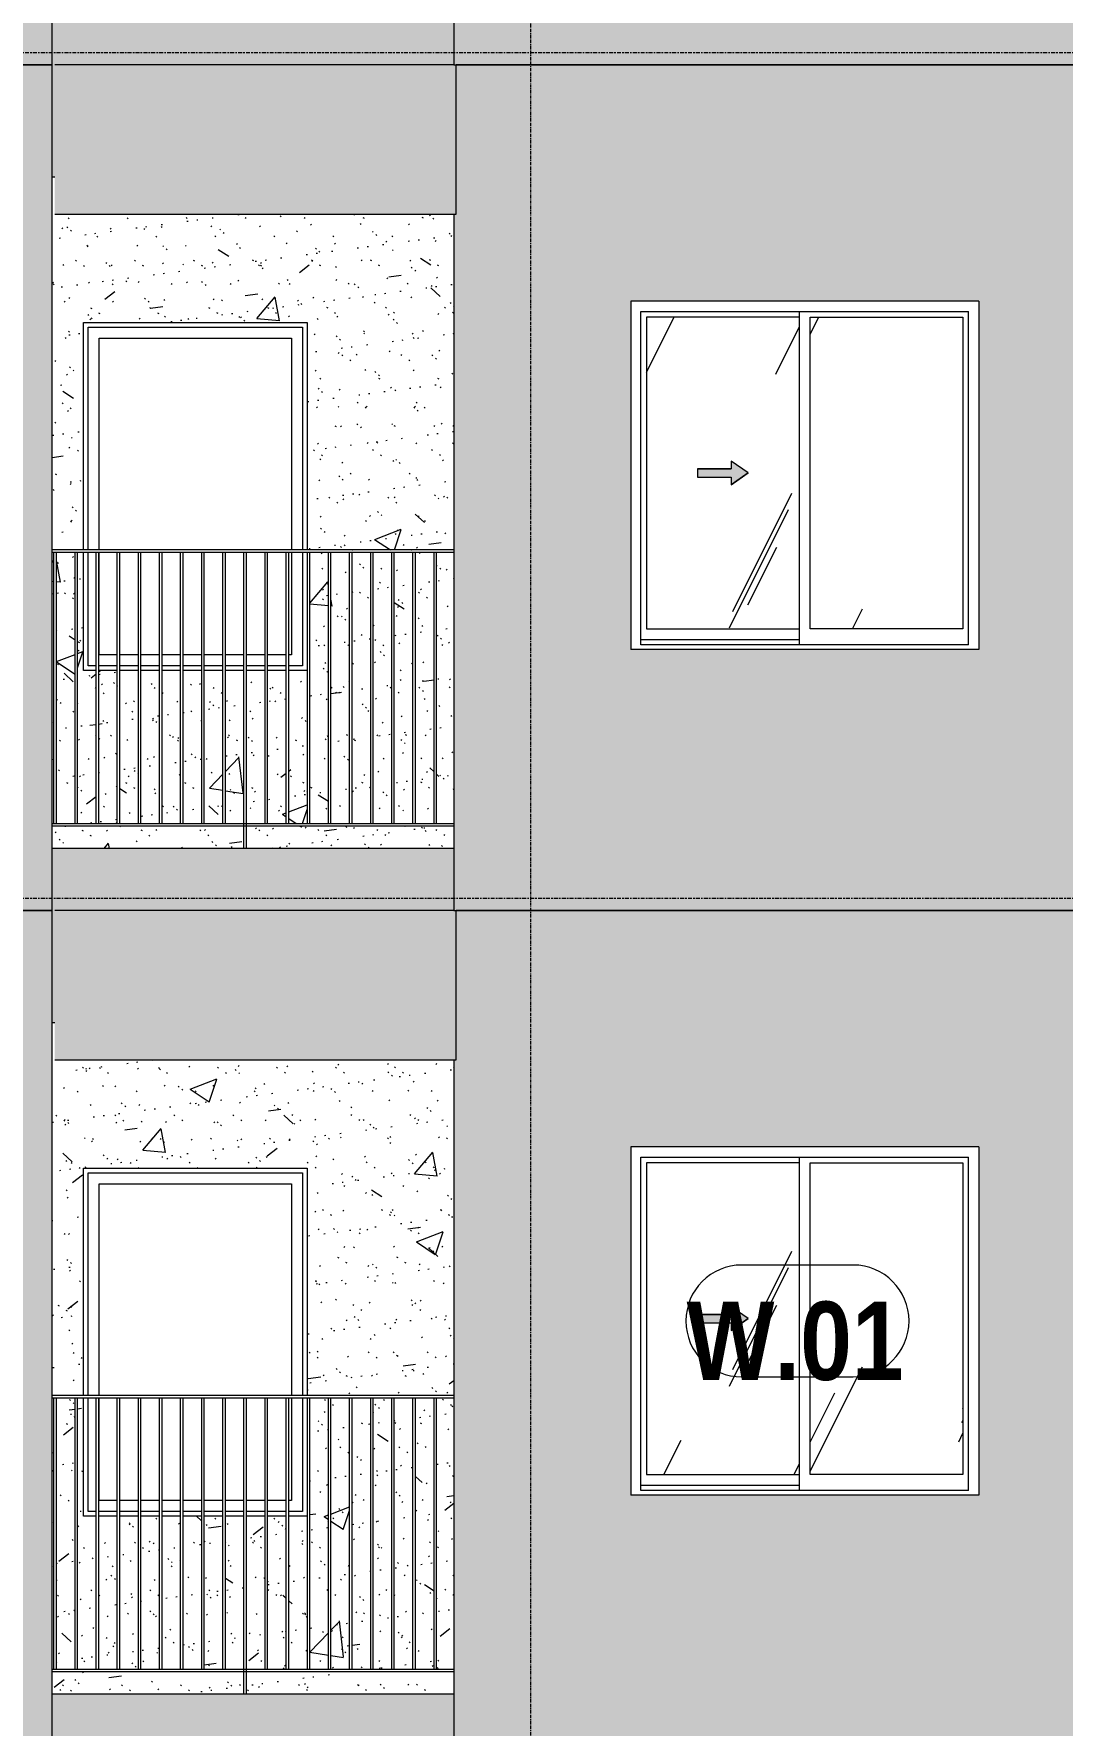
# Model space of a CAD drawing. Header units: millimetres. Extents: x 9199 to 175431, y -4466 to 35300.
# Drawn here: x 127702 to 131839, y 15875 to 22675 of the extents above; entities that cross this region are included whole.
import ezdxf

# ---------------------------------------------------------------- set-up
doc = ezdxf.new("R2010")
doc.units = ezdxf.units.MM
for name, pattern in [('1 NÉT CALL OUT', [6, 3, -3]), ('Centre', [31.75, 6.35, -4.7625, 15.875, -4.7625]), ('Grid Line', [22.225, 12.7, -3.175, 3.175, -3.175])]:
    doc.linetypes.add(name, pattern=pattern)
for name, color, linetype, lineweight in [('0-2', 250, 'Continuous', 5), ('A-DETL-GENF', 92, 'Continuous', 9), ('A-DETL-GENF-1', 92, '1 NÉT CALL OUT', 9), ('A-FLOR-HRAL-1', 253, 'Continuous', 9), ('A-FLOR-LEVL-2', 51, 'Centre', 9), ('A-GLAZ', 151, 'Continuous', 9), ('A-GLAZ-1', 253, 'Continuous', 9), ('A-GLAZ-2', 7, 'Continuous', 9), ('A-GLAZ-3', 7, '1 NÉT CALL OUT', 9), ('A-GLAZ-IDEN', 152, 'Continuous', 9), ('A-WALL', 113, 'Continuous', 9), ('A-WALL-PATT-1', 9, 'Continuous', 9), ('A-WALL-PATT-2', 111, 'Continuous', 5), ('I-WALL', 2, 'Continuous', 9), ('I-WALL-1', 7, 'Continuous', 9), ('S-GRID-1', 1, 'Grid Line', 9)]:
    doc.layers.add(name, color=color, linetype=linetype, lineweight=lineweight)
doc.styles.add('Arial_B_1', font='arialbd.ttf', dxfattribs={"width": 0.85, "height": 315})
pattern_1 = [(50, (-51555.6, 1200), (1093.104, -95.634), [114.3, -1257.3]), (355, (-51555.6, 1200), (-211.46, 1146.34), [91.44, -1005.84]), (100.451, (-51464.5, 1192), (881.656, 1050.7), [97.14, -1068.54]), (46.184, (-51555.6, 1504.8), (1626.475, -252.26), [171.45, -1885.95]), (96.636, (-51420, 1483.8), (1424.42, 1484.57), [145.71, -1602.81]), (351.184, (-51555.6, 1504.8), (1424.43, 1484.55), [137.16, -1508.76]), (21, (-51403.2, 1428.6), (909.686, -613.59), [114.3, -1257.3]), (326, (-51403.2, 1428.6), (370.81, 1105.13), [91.44, -1005.84]), (71.451, (-51327.4, 1377.5), (1280.503, 491.53), [97.14, -1068.54]), (37.5, (-51555.58, 1200), (18.531, 507.33), [50.292, -943.356, 50.292, -970.788, -1009.65]), (37.5, (-51555.58, 1200), (18.531, 507.33), [-2014.728, 50.292, -959.358]), (7.5, (-51555.6, 1200), (400.918, 601.084), [50.292, -531.876, 50.292, -920.496, -384.81]), (7.5, (-51555.6, 1200), (400.918, 601.084), [-1552.956, 50.292, -334.518]), (327.5, (-51895.43, 1200), (813.545, -34.374), [50.292, -330.708, 50.292, -1138.428, -1577.34]), (327.5, (-51895.43, 1200), (813.545, -34.374), [-1569.72, 50.292, -1527.048]), (317.5, (-52047.8, 1200), (888.775, 152.56), [50.292, -445.008, 50.292, -739.14, -1120.14]), (317.5, (-52047.8, 1200), (888.775, 152.56), [-1284.73, 50.29, -1069.85])]
pattern_2 = [(37.5, (-51555.58, 1200), (-4.7995, 146.8239), [5.029, -110.795, 5.029, -124.511, -123.825]), (37.5, (-51555.58, 1200), (-4.7995, 146.8239), [-245.364, 5.029, -118.796]), (7.5, (-51555.58, 1200), (134.8574, 215.0472), [5.029, -57.455, 5.029, -99.365, -40.005]), (7.5, (-51555.58, 1200), (134.8574, 215.0472), [-166.878, 5.029, -34.976]), (327.5, (-51649.3, 1200), (237.29776, 0.4316), [5.029, -33.071, 5.029, -132.131, -179.07]), (327.5, (-51649.3, 1200), (237.29776, 0.4316), [-175.26, 5.029, -174.041]), (317.5, (-51649.3, 1200), (229.067, 66.8792), [5.029, -14.021, 5.029, -84.887, -102.87]), (317.5, (-51649.3, 1200), (229.067, 66.8792), [-108.966, 5.029, -97.841])]
pattern_3 = [(63.435, (-49765.3, 1304.34), (-0.001, 1524), [532.46, -2875.3]), (63.435, (-51289.3, 1304.34), (-0.001, 1524), [532.46, -2875.3]), (63.435, (-49035.8, 1598.8), (-0.001, 1524), [532.46, -2875.3]), (63.435, (-50559.8, 1598.8), (-0.001, 1524), [532.46, -2875.3]), (63.435, (-49146.2, 1494.84), (-0.001, 1524), [532.46, -2875.3]), (63.435, (-50670.2, 1494.84), (-0.001, 1524), [532.46, -2875.3]), (63.435, (-49258.75, 2090.1), (-0.001, 1524), [258.8, -3148.97]), (63.435, (-50782.75, 2090.1), (-0.001, 1524), [258.8, -3148.97]), (63.435, (-49332.36, 1997.95), (-0.001, 1524), [532.46, -2875.3]), (63.435, (-50856.36, 1997.95), (-0.001, 1524), [532.46, -2875.3]), (63.435, (-49319.4, 2064.1), (-0.001, 1524), [532.46, -2875.3]), (63.435, (-50843.4, 2064.1), (-0.001, 1524), [532.46, -2875.3]), (63.435, (-49934.2, 1773.94), (-0.001, 1524), [532.46, -2875.3]), (63.435, (-51458.2, 1773.94), (-0.001, 1524), [532.46, -2875.3]), (63.435, (-49921.24, 1851.9), (-0.001, 1524), [532.46, -2875.3]), (63.435, (-51445.24, 1851.9), (-0.001, 1524), [532.46, -2875.3]), (63.435, (-49917.74, 1908.1), (-0.001, 1524), [532.46, -2875.3]), (63.435, (-51441.74, 1908.1), (-0.001, 1524), [532.46, -2875.3])]

# ---------------------------------------------------------------- blocks, each defined once
blk = doc.blocks.new('M_Fixed - 900 x 1400-901190-TKCS_MẶT ĐỨNG HƯỚNG TÂY')
at = {"layer": 'A-GLAZ-2'}
for p, q in [((-69617.9, 7000), (-69617.9, 7896)), ((-69617.9, 7896), (-68755.9, 7896)), ((-68755.9, 7896), (-68755.9, 7000)), ((-69573.9, 7000), (-69573.9, 7852)), ((-69573.9, 7852), (-68799.9, 7852)), ((-68799.9, 7852), (-68799.9, 7000)), ((-69617.9, 6534), (-69617.9, 6990)), ((-69573.9, 6578), (-69573.9, 6990)), ((-68799.9, 6990), (-68799.9, 6578)), ((-68755.9, 6990), (-68755.9, 6534)), ((-69585.5, 6534), (-69617.9, 6534)), ((-69500.5, 6534), (-69575.5, 6534)), ((-69500.5, 6578), (-69573.9, 6578)), ((-69415.6, 6578), (-69490.5, 6578)), ((-69415.6, 6534), (-69490.5, 6534)), ((-69330.7, 6578), (-69405.6, 6578)), ((-69330.7, 6534), (-69405.6, 6534)), ((-69245.7, 6578), (-69320.7, 6578)), ((-69245.7, 6534), (-69320.7, 6534)), ((-69160.8, 6578), (-69235.7, 6578)), ((-69160.8, 6534), (-69235.7, 6534)), ((-69075.8, 6578), (-69150.8, 6578)), ((-69075.8, 6534), (-69150.8, 6534)), ((-68990.9, 6578), (-69065.8, 6578)), ((-68990.9, 6534), (-69065.8, 6534)), ((-68906, 6578), (-68980.9, 6578)), ((-68906, 6534), (-68980.9, 6534)), ((-68821, 6578), (-68896, 6578)), ((-68821, 6534), (-68896, 6534)), ((-68799.9, 6578), (-68811, 6578)), ((-68755.9, 6534), (-68811, 6534))]:
    blk.add_line(p, q, dxfattribs=at)
blk = doc.blocks.new('Railing - 10mm-901206-TKCS_MẶT ĐỨNG HƯỚNG TÂY')
at = {"layer": 'A-FLOR-HRAL-1'}
for p, q in [((-68226.4, 5900), (-68226.4, 6990)), ((-68216.4, 5900), (-68216.4, 6990))]:
    blk.add_line(p, q, dxfattribs=at)
blk = doc.blocks.new('Railing - 50 x 10mm-901224-TKCS_MẶT ĐỨNG HƯỚNG TÂY')
at = {"layer": 'A-FLOR-HRAL-1'}
for p, q in [((-68990.9, 5800), (-68990.9, 6990)), ((-68980.9, 6990), (-68990.9, 6990)), ((-68980.9, 5800), (-68980.9, 6990))]:
    blk.add_line(p, q, dxfattribs=at)
blk = doc.blocks.new('Railing - Railing-V185-TKCS_MẶT ĐỨNG HƯỚNG TÂY')
at = {"layer": 'A-FLOR-HRAL-1'}
for p, q in [((-53361.9, 22900), (-51746.9, 22900)), ((-51746.9, 22890), (-53361.9, 22890))]:
    blk.add_line(p, q, dxfattribs=at)
for name, p in [('Railing - 10mm-901206-TKCS_MẶT ĐỨNG HƯỚNG TÂY', (14871.1, 17000)), ('Railing - 10mm-901206-TKCS_MẶT ĐỨNG HƯỚNG TÂY', (14956, 17000)), ('Railing - 10mm-901206-TKCS_MẶT ĐỨNG HƯỚNG TÂY', (15041, 17000)), ('Railing - 10mm-901206-TKCS_MẶT ĐỨNG HƯỚNG TÂY', (15125.9, 17000)), ('Railing - 10mm-901206-TKCS_MẶT ĐỨNG HƯỚNG TÂY', (15210.8, 17000)), ('Railing - 10mm-901206-TKCS_MẶT ĐỨNG HƯỚNG TÂY', (15295.8, 17000)), ('Railing - 10mm-901206-TKCS_MẶT ĐỨNG HƯỚNG TÂY', (15380.7, 17000)), ('Railing - 10mm-901206-TKCS_MẶT ĐỨNG HƯỚNG TÂY', (15465.7, 17000)), ('Railing - 10mm-901206-TKCS_MẶT ĐỨNG HƯỚNG TÂY', (15550.6, 17000)), ('Railing - 50 x 10mm-901224-TKCS_MẶT ĐỨNG HƯỚNG TÂY', (16400, 17000)), ('Railing - 10mm-901206-TKCS_MẶT ĐỨNG HƯỚNG TÂY', (15720.5, 17000)), ('Railing - 10mm-901206-TKCS_MẶT ĐỨNG HƯỚNG TÂY', (15805.4, 17000)), ('Railing - 10mm-901206-TKCS_MẶT ĐỨNG HƯỚNG TÂY', (15890.4, 17000)), ('Railing - 10mm-901206-TKCS_MẶT ĐỨNG HƯỚNG TÂY', (15975.3, 17000)), ('Railing - 10mm-901206-TKCS_MẶT ĐỨNG HƯỚNG TÂY', (16060.2, 17000)), ('Railing - 10mm-901206-TKCS_MẶT ĐỨNG HƯỚNG TÂY', (16145.2, 17000)), ('Railing - 10mm-901206-TKCS_MẶT ĐỨNG HƯỚNG TÂY', (16230.1, 17000)), ('Railing - 10mm-901206-TKCS_MẶT ĐỨNG HƯỚNG TÂY', (16315.1, 17000)), ('Railing - 10mm-901206-TKCS_MẶT ĐỨNG HƯỚNG TÂY', (16400, 17000))]:
    blk.add_blockref(name, p)
blk = doc.blocks.new('Top Rail Type - Top Rail_Internal_-V186-TKCS_MẶT ĐỨNG HƯỚNG TÂY')
at = {"layer": 'A-FLOR-HRAL-1'}
for p, q in [((-51746.9, 24000), (-53361.9, 24000)), ((-51746.9, 23990), (-53361.9, 23990))]:
    blk.add_line(p, q, dxfattribs=at)
blk = doc.blocks.new('NCV_TKTC_TANG 6 - 8_rvt-6-TKCS_MẶT ĐỨNG HƯỚNG TÂY')
at = {"layer": 'A-WALL-PATT-1'}
h = blk.add_hatch(dxfattribs=at)
h.set_pattern_fill('FP_19', color=256, style=0, pattern_type=2)
h.set_pattern_definition(pattern_1)
h.paths.add_polyline_path([(-52590.9, 19400), (-52590.9, 19490), (-53361.9, 19490), (-53361.9, 19400), (-53175.9, 19400)])
h.paths.add_polyline_path([(-51849.2, 19400), (-51746.9, 19400), (-51746.9, 19490), (-52580.9, 19490), (-52580.9, 19400)])
h.paths.add_polyline_path([(-52156.2, 19500), (-52081.3, 19500), (-52081.3, 20590), (-52156.2, 20590), (-52156.2, 19850)])
h.paths.add_polyline_path([(-52071.3, 19500), (-51996.3, 19500), (-51996.3, 20590), (-52071.3, 20590), (-52071.3, 19725.5)])
h.paths.add_polyline_path([(-51986.3, 19500), (-51911.4, 19500), (-51911.4, 20590), (-51986.3, 20590), (-51986.3, 19600.9)])
h.paths.add_polyline_path([(-52166.2, 19500), (-52166.2, 20590), (-52241.1, 20590), (-52241.1, 19500)])
h.paths.add_polyline_path([(-52251.1, 19500), (-52251.1, 20590), (-52326.1, 20590), (-52326.1, 19500)])
h.paths.add_polyline_path([(-52336.1, 19500), (-52336.9, 20115), (-52411, 20115), (-52411, 19500)])
h.paths.add_polyline_path([(-51826.4, 19500), (-51826.4, 20590), (-51901.4, 20590), (-51901.4, 19500)])
h.paths.add_polyline_path([(-51816.4, 19500), (-51746.9, 19500), (-51746.9, 20590), (-51816.4, 20590), (-51816.4, 19516.8)])
h.paths.add_polyline_path([(-53318.7, 19500), (-53270.4, 19500), (-53270.4, 20590), (-53345.4, 20590), (-53345.4, 19500), (-53325.8, 19500)])
h.paths.add_polyline_path([(-53247.3, 19500), (-53185.5, 19500), (-53185.5, 20115), (-53236.9, 20115), (-53236.9, 20590), (-53260.4, 20590), (-53260.4, 19500)])
h.paths.add_polyline_path([(-53175.5, 19500), (-53100.5, 19500), (-53100.5, 20115), (-53175.5, 20115), (-53175.5, 19868.3)])
h.paths.add_polyline_path([(-53058.6, 19500), (-53015.6, 19500), (-53015.6, 20115), (-53090.5, 20115), (-53090.5, 19500)])
h.paths.add_polyline_path([(-52496, 19500), (-52421, 19500), (-52421, 20115), (-52496, 20115), (-52496, 19868.3)])
h.paths.add_polyline_path([(-52506, 19500), (-52506, 20115), (-52580.9, 20115), (-52580.9, 19500)])
h.paths.add_polyline_path([(-52590.9, 19500), (-52590.9, 20115), (-52665.8, 20115), (-52665.8, 19500)])
h.paths.add_polyline_path([(-52675.8, 19500), (-52675.8, 20115), (-52750.8, 20115), (-52750.8, 19500)])
h.paths.add_polyline_path([(-52760.8, 19500), (-52760.8, 20115), (-52835.7, 20115), (-52835.7, 19500)])
h.paths.add_polyline_path([(-52845.7, 19500), (-52845.7, 20115), (-52920.7, 20115), (-52920.7, 19500)])
h.paths.add_polyline_path([(-52930.7, 19500), (-52930.7, 20115), (-53005.6, 20115), (-53005.6, 19500)])
h.paths.add_polyline_path([(-53355.4, 19500), (-53355.4, 20590), (-53361.9, 20590), (-53361.9, 19500)])
h.paths.add_polyline_path([(-53361.9, 20600), (-53236.9, 20600), (-53236.9, 21515), (-52336.9, 21515), (-52336.9, 20600), (-51746.9, 20600), (-51746.9, 21950), (-53351.9, 21950), (-53351.9, 22100), (-53361.9, 22100), (-53361.9, 20964.3)])
h = blk.add_hatch(dxfattribs=at)
h.set_pattern_fill('FP_20', color=256, style=0, pattern_type=2)
h.set_pattern_definition(pattern_2)
h.paths.add_polyline_path([(-52590.9, 19400), (-52590.9, 19490), (-53361.9, 19490), (-53361.9, 19400), (-53175.9, 19400)])
h.paths.add_polyline_path([(-51849.2, 19400), (-51746.9, 19400), (-51746.9, 19490), (-52580.9, 19490), (-52580.9, 19400)])
h.paths.add_polyline_path([(-52156.2, 19500), (-52081.3, 19500), (-52081.3, 20590), (-52156.2, 20590), (-52156.2, 19850)])
h.paths.add_polyline_path([(-52071.3, 19500), (-51996.3, 19500), (-51996.3, 20590), (-52071.3, 20590), (-52071.3, 19725.5)])
h.paths.add_polyline_path([(-51986.3, 19500), (-51911.4, 19500), (-51911.4, 20590), (-51986.3, 20590), (-51986.3, 19600.9)])
h.paths.add_polyline_path([(-52166.2, 19500), (-52166.2, 20590), (-52241.1, 20590), (-52241.1, 19500)])
h.paths.add_polyline_path([(-52251.1, 19500), (-52251.1, 20590), (-52326.1, 20590), (-52326.1, 19500)])
h.paths.add_polyline_path([(-52336.1, 19500), (-52336.9, 20115), (-52411, 20115), (-52411, 19500)])
h.paths.add_polyline_path([(-51826.4, 19500), (-51826.4, 20590), (-51901.4, 20590), (-51901.4, 19500)])
h.paths.add_polyline_path([(-51816.4, 19500), (-51746.9, 19500), (-51746.9, 20590), (-51816.4, 20590), (-51816.4, 19516.8)])
h.paths.add_polyline_path([(-53318.7, 19500), (-53270.4, 19500), (-53270.4, 20590), (-53345.4, 20590), (-53345.4, 19500), (-53325.8, 19500)])
h.paths.add_polyline_path([(-53247.3, 19500), (-53185.5, 19500), (-53185.5, 20115), (-53236.9, 20115), (-53236.9, 20590), (-53260.4, 20590), (-53260.4, 19500)])
h.paths.add_polyline_path([(-53175.5, 19500), (-53100.5, 19500), (-53100.5, 20115), (-53175.5, 20115), (-53175.5, 19868.3)])
h.paths.add_polyline_path([(-53058.6, 19500), (-53015.6, 19500), (-53015.6, 20115), (-53090.5, 20115), (-53090.5, 19500)])
h.paths.add_polyline_path([(-52496, 19500), (-52421, 19500), (-52421, 20115), (-52496, 20115), (-52496, 19868.3)])
h.paths.add_polyline_path([(-52506, 19500), (-52506, 20115), (-52580.9, 20115), (-52580.9, 19500)])
h.paths.add_polyline_path([(-52590.9, 19500), (-52590.9, 20115), (-52665.8, 20115), (-52665.8, 19500)])
h.paths.add_polyline_path([(-52675.8, 19500), (-52675.8, 20115), (-52750.8, 20115), (-52750.8, 19500)])
h.paths.add_polyline_path([(-52760.8, 19500), (-52760.8, 20115), (-52835.7, 20115), (-52835.7, 19500)])
h.paths.add_polyline_path([(-52845.7, 19500), (-52845.7, 20115), (-52920.7, 20115), (-52920.7, 19500)])
h.paths.add_polyline_path([(-52930.7, 19500), (-52930.7, 20115), (-53005.6, 20115), (-53005.6, 19500)])
h.paths.add_polyline_path([(-53355.4, 19500), (-53355.4, 20590), (-53361.9, 20590), (-53361.9, 19500)])
h.paths.add_polyline_path([(-53361.9, 20600), (-53236.9, 20600), (-53236.9, 21515), (-52336.9, 21515), (-52336.9, 20600), (-51746.9, 20600), (-51746.9, 21950), (-53351.9, 21950), (-53351.9, 22100), (-53361.9, 22100), (-53361.9, 20964.3)])
at = {"layer": 'I-WALL-1'}
for p, q in [((-53236.9, 20600), (-53236.9, 21515)), ((-53236.9, 21515), (-52336.9, 21515)), ((-52336.9, 21515), (-52336.9, 20600)), ((-53236.9, 20115), (-53236.9, 20590)), ((-52336.9, 20590), (-52336.9, 20115)), ((-53185.5, 20115), (-53236.9, 20115)), ((-53100.5, 20115), (-53175.5, 20115)), ((-53015.6, 20115), (-53090.5, 20115)), ((-52930.7, 20115), (-53005.6, 20115)), ((-52845.7, 20115), (-52920.7, 20115)), ((-52760.8, 20115), (-52835.7, 20115)), ((-52675.8, 20115), (-52750.8, 20115)), ((-52590.9, 20115), (-52665.8, 20115)), ((-52506, 20115), (-52580.9, 20115)), ((-52421, 20115), (-52496, 20115)), ((-52336.9, 20115), (-52411, 20115))]:
    blk.add_line(p, q, dxfattribs=at)
at = {"layer": 'A-FLOR-HRAL-1'}
for name in ['Top Rail Type - Top Rail_Internal_-V186-TKCS_MẶT ĐỨNG HƯỚNG TÂY', 'Railing - Railing-V185-TKCS_MẶT ĐỨNG HƯỚNG TÂY']:
    blk.add_blockref(name, (0, -3400), dxfattribs=at)
at = {"layer": 'A-GLAZ-1'}
blk.add_blockref('M_Fixed - 900 x 1400-901190-TKCS_MẶT ĐỨNG HƯỚNG TÂY', (16400, 13600), dxfattribs=at)
blk = doc.blocks.new('NCV_TKTC_TANG 5_rvt-2-TKCS_MẶT ĐỨNG HƯỚNG TÂY')
at = {"layer": 'A-WALL-PATT-1'}
h = blk.add_hatch(dxfattribs=at)
h.set_pattern_fill('FP_19', color=256, style=0, pattern_type=2)
h.set_pattern_definition(pattern_1)
h.paths.add_polyline_path([(-51746.9, 16000), (-51746.9, 16090), (-52580.9, 16090), (-52580.9, 16000), (-51786, 16000)])
h.paths.add_polyline_path([(-53247.3, 16000), (-52590.9, 16000), (-52590.9, 16090), (-53361.9, 16090), (-53361.9, 16000), (-53332, 16000)])
h.paths.add_polyline_path([(-52590.9, 16100), (-52590.9, 16715), (-52665.8, 16715), (-52665.8, 16100)])
h.paths.add_polyline_path([(-52580.9, 16100), (-52506, 16100), (-52506, 16715), (-52580.9, 16715), (-52580.9, 16507.1)])
h.paths.add_polyline_path([(-52496, 16100), (-52421, 16100), (-52421, 16715), (-52496, 16715), (-52496, 16579.5)])
h.paths.add_polyline_path([(-52411, 16100), (-52336.1, 16100), (-52336.9, 16715), (-52411, 16715), (-52411, 16580.3)])
h.paths.add_polyline_path([(-52326.1, 16100), (-52251.1, 16100), (-52251.1, 17190), (-52326.1, 17190), (-52326.1, 16580.3)])
h.paths.add_polyline_path([(-52675.8, 16100), (-52675.8, 16715), (-52750.8, 16715), (-52750.8, 16100)])
h.paths.add_polyline_path([(-52241.1, 16100), (-52166.2, 16100), (-52166.2, 17190), (-52241.1, 17190), (-52241.1, 16574.5)])
h.paths.add_polyline_path([(-52156.2, 16100), (-52081.3, 16100), (-52081.3, 17190), (-52156.2, 17190), (-52156.2, 16450)])
h.paths.add_polyline_path([(-52071.3, 16100), (-51996.3, 16100), (-51996.3, 17190), (-52071.3, 17190), (-52071.3, 16325.5)])
h.paths.add_polyline_path([(-51986.3, 16100), (-51911.4, 16100), (-51911.4, 17190), (-51986.3, 17190), (-51986.3, 16200.9)])
h.paths.add_polyline_path([(-52760.8, 16100), (-52760.8, 16715), (-52835.7, 16715), (-52835.7, 16100)])
h.paths.add_polyline_path([(-52845.7, 16100), (-52845.7, 16715), (-52920.7, 16715), (-52920.7, 16100)])
h.paths.add_polyline_path([(-51901.4, 16100), (-51826.4, 16100), (-51826.4, 17190), (-51901.4, 17190), (-51901.4, 16442.9)])
h.paths.add_polyline_path([(-51816.4, 16100), (-51746.9, 16100), (-51746.9, 17190), (-51816.4, 17190), (-51816.4, 16116.8)])
h.paths.add_polyline_path([(-52930.7, 16100), (-52930.7, 16715), (-53005.6, 16715), (-53005.6, 16100)])
h.paths.add_polyline_path([(-53015.6, 16100), (-53015.6, 16715), (-53090.5, 16715), (-53090.5, 16100), (-53058.6, 16100)])
h.paths.add_polyline_path([(-53247.3, 16100), (-53185.5, 16100), (-53185.5, 16715), (-53236.9, 16715), (-53236.9, 17190), (-53260.4, 17190), (-53260.4, 16100)])
h.paths.add_polyline_path([(-53175.5, 16100), (-53100.5, 16100), (-53100.5, 16715), (-53175.5, 16715), (-53175.5, 16580.3)])
h.paths.add_polyline_path([(-53345.4, 16100), (-53270.4, 16100), (-53270.4, 17190), (-53345.4, 17190), (-53345.4, 16150.5)])
h.paths.add_polyline_path([(-53355.4, 16100), (-53355.4, 17190), (-53361.9, 17190), (-53361.9, 16100)])
h.paths.add_polyline_path([(-53361.9, 17200), (-53236.9, 17200), (-53236.9, 18115), (-52336.9, 18115), (-52336.9, 17200), (-51746.9, 17200), (-51746.9, 18550), (-53351.9, 18550), (-53351.9, 18700), (-53361.9, 18700), (-53361.9, 17676.3)])
h = blk.add_hatch(dxfattribs=at)
h.set_pattern_fill('FP_20', color=256, style=0, pattern_type=2)
h.set_pattern_definition(pattern_2)
h.paths.add_polyline_path([(-51746.9, 16000), (-51746.9, 16090), (-52580.9, 16090), (-52580.9, 16000), (-51786, 16000)])
h.paths.add_polyline_path([(-53247.3, 16000), (-52590.9, 16000), (-52590.9, 16090), (-53361.9, 16090), (-53361.9, 16000), (-53332, 16000)])
h.paths.add_polyline_path([(-52590.9, 16100), (-52590.9, 16715), (-52665.8, 16715), (-52665.8, 16100)])
h.paths.add_polyline_path([(-52580.9, 16100), (-52506, 16100), (-52506, 16715), (-52580.9, 16715), (-52580.9, 16507.1)])
h.paths.add_polyline_path([(-52496, 16100), (-52421, 16100), (-52421, 16715), (-52496, 16715), (-52496, 16579.5)])
h.paths.add_polyline_path([(-52411, 16100), (-52336.1, 16100), (-52336.9, 16715), (-52411, 16715), (-52411, 16580.3)])
h.paths.add_polyline_path([(-52326.1, 16100), (-52251.1, 16100), (-52251.1, 17190), (-52326.1, 17190), (-52326.1, 16580.3)])
h.paths.add_polyline_path([(-52675.8, 16100), (-52675.8, 16715), (-52750.8, 16715), (-52750.8, 16100)])
h.paths.add_polyline_path([(-52241.1, 16100), (-52166.2, 16100), (-52166.2, 17190), (-52241.1, 17190), (-52241.1, 16574.5)])
h.paths.add_polyline_path([(-52156.2, 16100), (-52081.3, 16100), (-52081.3, 17190), (-52156.2, 17190), (-52156.2, 16450)])
h.paths.add_polyline_path([(-52071.3, 16100), (-51996.3, 16100), (-51996.3, 17190), (-52071.3, 17190), (-52071.3, 16325.5)])
h.paths.add_polyline_path([(-51986.3, 16100), (-51911.4, 16100), (-51911.4, 17190), (-51986.3, 17190), (-51986.3, 16200.9)])
h.paths.add_polyline_path([(-52760.8, 16100), (-52760.8, 16715), (-52835.7, 16715), (-52835.7, 16100)])
h.paths.add_polyline_path([(-52845.7, 16100), (-52845.7, 16715), (-52920.7, 16715), (-52920.7, 16100)])
h.paths.add_polyline_path([(-51901.4, 16100), (-51826.4, 16100), (-51826.4, 17190), (-51901.4, 17190), (-51901.4, 16442.9)])
h.paths.add_polyline_path([(-51816.4, 16100), (-51746.9, 16100), (-51746.9, 17190), (-51816.4, 17190), (-51816.4, 16116.8)])
h.paths.add_polyline_path([(-52930.7, 16100), (-52930.7, 16715), (-53005.6, 16715), (-53005.6, 16100)])
h.paths.add_polyline_path([(-53015.6, 16100), (-53015.6, 16715), (-53090.5, 16715), (-53090.5, 16100), (-53058.6, 16100)])
h.paths.add_polyline_path([(-53247.3, 16100), (-53185.5, 16100), (-53185.5, 16715), (-53236.9, 16715), (-53236.9, 17190), (-53260.4, 17190), (-53260.4, 16100)])
h.paths.add_polyline_path([(-53175.5, 16100), (-53100.5, 16100), (-53100.5, 16715), (-53175.5, 16715), (-53175.5, 16580.3)])
h.paths.add_polyline_path([(-53345.4, 16100), (-53270.4, 16100), (-53270.4, 17190), (-53345.4, 17190), (-53345.4, 16150.5)])
h.paths.add_polyline_path([(-53355.4, 16100), (-53355.4, 17190), (-53361.9, 17190), (-53361.9, 16100)])
h.paths.add_polyline_path([(-53361.9, 17200), (-53236.9, 17200), (-53236.9, 18115), (-52336.9, 18115), (-52336.9, 17200), (-51746.9, 17200), (-51746.9, 18550), (-53351.9, 18550), (-53351.9, 18700), (-53361.9, 18700), (-53361.9, 17676.3)])
at = {"layer": 'I-WALL-1'}
for p, q in [((-53236.9, 17200), (-53236.9, 18115)), ((-53236.9, 18115), (-52336.9, 18115)), ((-52336.9, 18115), (-52336.9, 17200)), ((-53236.9, 16715), (-53236.9, 17190)), ((-52336.9, 17190), (-52336.9, 16715)), ((-53185.5, 16715), (-53236.9, 16715)), ((-53100.5, 16715), (-53175.5, 16715)), ((-53015.6, 16715), (-53090.5, 16715)), ((-52930.7, 16715), (-53005.6, 16715)), ((-52845.7, 16715), (-52920.7, 16715)), ((-52760.8, 16715), (-52835.7, 16715)), ((-52675.8, 16715), (-52750.8, 16715)), ((-52590.9, 16715), (-52665.8, 16715)), ((-52506, 16715), (-52580.9, 16715)), ((-52421, 16715), (-52496, 16715)), ((-52336.9, 16715), (-52411, 16715))]:
    blk.add_line(p, q, dxfattribs=at)
at = {"layer": 'A-FLOR-HRAL-1'}
for name in ['Top Rail Type - Top Rail_Internal_-V186-TKCS_MẶT ĐỨNG HƯỚNG TÂY', 'Railing - Railing-V185-TKCS_MẶT ĐỨNG HƯỚNG TÂY']:
    blk.add_blockref(name, (0, -6800), dxfattribs=at)
at = {"layer": 'A-GLAZ-1'}
blk.add_blockref('M_Fixed - 900 x 1400-901190-TKCS_MẶT ĐỨNG HƯỚNG TÂY', (16400, 10200), dxfattribs=at)
blk = doc.blocks.new('1_FAMILY RVT - W01-WxH 1400x1400xmm-V226-TKCS_MẶT ĐỨNG HƯỚNG TÂY')
at = {"layer": 'A-DETL-GENF-1'}
blk.add_hatch(color=256, dxfattribs=at).paths.add_polyline_path([(-50630.8, 17462.1), (-50563.1, 17509.5), (-50630.8, 17557), (-50630.8, 17526.5), (-50766.3, 17526.5), (-50766.3, 17492.6), (-50630.8, 17492.6)])
at = {"layer": 'A-GLAZ'}
h = blk.add_hatch(dxfattribs=at)
h.set_pattern_fill('FP_18', color=256, style=0, pattern_type=2)
h.set_pattern_definition(pattern_3)
h.paths.add_polyline_path([(-50357.5, 16882.6), (-50357.5, 18136.5), (-50971.8, 18136.5), (-50971.8, 16882.6)])
h.paths.add_polyline_path([(-50630.8, 17462.1), (-50630.8, 17492.6), (-50766.3, 17492.6), (-50766.3, 17526.5), (-50630.8, 17526.5), (-50630.8, 17557), (-50563.1, 17509.5), (-50587.3, 17492.6)])
h = blk.add_hatch(dxfattribs=at)
h.set_pattern_fill('FP_18', color=256, style=0, pattern_type=2)
h.set_pattern_definition(pattern_3)
h.paths.add_polyline_path([(-49698.8, 16882.6), (-49698.8, 18136.5), (-50313.1, 18136.5), (-50313.1, 16882.6)])
at = {"layer": 'A-DETL-GENF'}
for p, q in [((-50630.8, 17557), (-50630.8, 17526.5)), ((-50563.1, 17509.5), (-50630.8, 17557)), ((-50563.1, 17509.5), (-50630.8, 17557)), ((-50630.8, 17557), (-50630.8, 17526.5)), ((-50766.3, 17526.5), (-50766.3, 17492.6)), ((-50766.3, 17526.5), (-50630.8, 17526.5)), ((-50630.8, 17526.5), (-50766.3, 17526.5)), ((-50766.3, 17526.5), (-50766.3, 17492.6)), ((-50766.3, 17492.6), (-50630.8, 17492.6)), ((-50766.3, 17492.6), (-50630.8, 17492.6)), ((-50563.1, 17509.5), (-50630.8, 17462.1)), ((-50630.8, 17462.1), (-50563.1, 17509.5)), ((-50630.8, 17492.6), (-50630.8, 17462.1)), ((-50630.8, 17492.6), (-50630.8, 17462.1))]:
    blk.add_line(p, q, dxfattribs=at)
at = {"layer": 'A-GLAZ'}
for p, q in [((-49635.3, 18200), (-51035.3, 18200)), ((-51035.3, 18200), (-51035.3, 16800)), ((-50994.4, 18159.1), (-49676.2, 18159.1)), ((-50994.4, 16819), (-50994.4, 18159.1)), ((-50357.5, 18159.1), (-50357.5, 16819)), ((-49676.2, 16819), (-49676.2, 18159.1)), ((-49635.3, 18200), (-49635.3, 16800)), ((-50971.8, 18136.5), (-50971.8, 16882.6)), ((-50357.5, 18136.5), (-50971.8, 18136.5)), ((-50313.1, 16882.6), (-50313.1, 18136.5)), ((-50313.1, 18136.5), (-49698.8, 18136.5)), ((-49698.8, 18136.5), (-49698.8, 16882.6)), ((-50971.8, 16882.6), (-50357.5, 16882.6)), ((-49698.8, 16882.6), (-50313.1, 16882.6)), ((-49635.3, 16800), (-51035.3, 16800)), ((-50357.5, 16838.1), (-50994.4, 16838.1)), ((-50357.5, 16838.1), (-50994.4, 16838.1)), ((-49676.2, 16819), (-50994.4, 16819))]:
    blk.add_line(p, q, dxfattribs=at)
blk = doc.blocks.new('1_FAMILY RVT - W01-WxH 1400x1400xmm-V264-TKCS_MẶT ĐỨNG HƯỚNG TÂY')
at = {"layer": 'A-DETL-GENF-1'}
blk.add_hatch(color=256, dxfattribs=at).paths.add_polyline_path([(-50630.8, 20862.1), (-50563.1, 20909.5), (-50630.8, 20957), (-50630.8, 20926.5), (-50766.3, 20926.5), (-50766.3, 20892.6), (-50630.8, 20892.6)])
at = {"layer": 'A-GLAZ'}
h = blk.add_hatch(dxfattribs=at)
h.set_pattern_fill('FP_18', color=256, style=0, pattern_type=2)
h.set_pattern_definition(pattern_3)
h.paths.add_polyline_path([(-50357.5, 20282.6), (-50357.5, 21536.5), (-50971.8, 21536.5), (-50971.8, 20282.6)])
h.paths.add_polyline_path([(-50630.8, 20862.1), (-50630.8, 20892.6), (-50766.3, 20892.6), (-50766.3, 20926.5), (-50630.8, 20926.5), (-50630.8, 20957), (-50563.1, 20909.5), (-50587.3, 20892.6)])
h = blk.add_hatch(dxfattribs=at)
h.set_pattern_fill('FP_18', color=256, style=0, pattern_type=2)
h.set_pattern_definition(pattern_3)
h.paths.add_polyline_path([(-49698.8, 20282.6), (-49698.8, 21536.5), (-50313.1, 21536.5), (-50313.1, 20282.6)])
at = {"layer": 'A-DETL-GENF'}
for p, q in [((-50630.8, 20957), (-50630.8, 20926.5)), ((-50563.1, 20909.5), (-50630.8, 20957)), ((-50563.1, 20909.5), (-50630.8, 20957)), ((-50630.8, 20957), (-50630.8, 20926.5)), ((-50766.3, 20926.5), (-50766.3, 20892.6)), ((-50766.3, 20926.5), (-50630.8, 20926.5)), ((-50630.8, 20926.5), (-50766.3, 20926.5)), ((-50766.3, 20926.5), (-50766.3, 20892.6)), ((-50766.3, 20892.6), (-50630.8, 20892.6)), ((-50766.3, 20892.6), (-50630.8, 20892.6)), ((-50563.1, 20909.5), (-50630.8, 20862.1)), ((-50630.8, 20862.1), (-50563.1, 20909.5)), ((-50630.8, 20892.6), (-50630.8, 20862.1)), ((-50630.8, 20892.6), (-50630.8, 20862.1))]:
    blk.add_line(p, q, dxfattribs=at)
at = {"layer": 'A-GLAZ'}
for p, q in [((-49635.3, 21600), (-51035.3, 21600)), ((-51035.3, 21600), (-51035.3, 20200)), ((-50994.4, 21559.1), (-49676.2, 21559.1)), ((-50994.4, 20219), (-50994.4, 21559.1)), ((-50357.5, 21559.1), (-50357.5, 20219)), ((-49676.2, 20219), (-49676.2, 21559.1)), ((-49635.3, 21600), (-49635.3, 20200)), ((-50971.8, 21536.5), (-50971.8, 20282.6)), ((-50357.5, 21536.5), (-50971.8, 21536.5)), ((-50313.1, 20282.6), (-50313.1, 21536.5)), ((-50313.1, 21536.5), (-49698.8, 21536.5)), ((-49698.8, 21536.5), (-49698.8, 20282.6)), ((-50971.8, 20282.6), (-50357.5, 20282.6)), ((-49698.8, 20282.6), (-50313.1, 20282.6)), ((-49635.3, 20200), (-51035.3, 20200)), ((-50357.5, 20238.1), (-50994.4, 20238.1)), ((-50357.5, 20238.1), (-50994.4, 20238.1)), ((-49676.2, 20219), (-50994.4, 20219))]:
    blk.add_line(p, q, dxfattribs=at)
blk = doc.blocks.new('SSA-WINDOW TAG - 10-2062020-TKCS_MẶT ĐỨNG HƯỚNG TÂY')
at = {"layer": 'A-GLAZ-IDEN'}
for p, q in [((-74740.8, 10925), (-75188.4, 10925)), ((-75188.4, 10475), (-74740.8, 10475))]:
    blk.add_line(p, q, dxfattribs=at)
for centre, start, end in [((-75188.4, 10700), 90, 270), ((-74740.8, 10700), 270, 90)]:
    blk.add_arc(centre, 225, start, end, dxfattribs=at)

msp = doc.modelspace()

# ---------------------------------------------------------------- hatches: boundary and pattern name
at = {"layer": 'A-WALL-PATT-2'}
h = msp.add_hatch(color=256, dxfattribs=at)
h.paths.add_polyline_path([(124297.9, 22550), (127776.2, 22550), (127776.2, 25950), (124297.9, 25950), (124297.9, 23156.3)])
h.paths.add_polyline_path([(125774.5, 22800), (124501.2, 22800), (124501.2, 25350), (127426.7, 25350), (127426.7, 22800), (126832.7, 22800)])
h = msp.add_hatch(color=256, dxfattribs=at)
h.paths.add_polyline_path([(129391.2, 22550), (132496.2, 22550), (132496.2, 25950), (129401.2, 25950), (129401.2, 25350), (129391.2, 25350), (129391.2, 23156.3)])
h.paths.add_polyline_path([(131502.9, 23600), (130102.9, 23600), (130102.9, 25000), (131502.9, 25000), (131502.9, 23619.1)])
for points in [[(127776.2, 22100), (127786.2, 22100), (127786.2, 22550), (129391.2, 22550), (129391.2, 22800), (127776.2, 22800), (127776.2, 22550)], [(127890.9, 21950), (129401.2, 21950), (129401.2, 22550), (127786.2, 22550), (127786.2, 21950)], [(127786.2, 18700), (127786.2, 19150), (129391.2, 19150), (129391.2, 19400), (127776.2, 19400), (127776.2, 18700)], [(129401.2, 18550), (129401.2, 19150), (127786.2, 19150), (127786.2, 18550), (127890.9, 18550)], [(129391.2, 15750), (129391.2, 16000), (127776.2, 16000), (127776.2, 15750), (127890.9, 15750)]]:
    msp.add_hatch(color=256, dxfattribs=at).paths.add_polyline_path(points)
h = msp.add_hatch(color=256, dxfattribs=at)
h.paths.add_polyline_path([(126832.7, 19150), (127776.2, 19150), (127776.2, 22550), (124297.9, 22550), (124297.9, 19150), (125774.5, 19150)])
h.paths.add_polyline_path([(125774.5, 19400), (124501.2, 19400), (124501.2, 21950), (127426.7, 21950), (127426.7, 19400), (126832.7, 19400)])
h = msp.add_hatch(color=256, dxfattribs=at)
h.paths.add_polyline_path([(129391.2, 19150), (132496.2, 19150), (132496.2, 22550), (129401.2, 22550), (129401.2, 21950), (129391.2, 21950), (129391.2, 19868.3)])
h.paths.add_polyline_path([(130102.9, 20200), (130102.9, 21600), (131502.9, 21600), (131502.9, 20200), (130143.8, 20200)])
h = msp.add_hatch(color=256, dxfattribs=at)
h.paths.add_polyline_path([(125774.5, 15750), (127776.2, 15750), (127776.2, 19150), (124297.9, 19150), (124297.9, 15750)])
h.paths.add_polyline_path([(125774.5, 16000), (124501.2, 16000), (124501.2, 18550), (127426.7, 18550), (127426.7, 16000), (126832.7, 16000)])
h = msp.add_hatch(color=256, dxfattribs=at)
h.paths.add_polyline_path([(130007.2, 15750), (132496.2, 15750), (132496.2, 19150), (129401.2, 19150), (129401.2, 18550), (129391.2, 18550), (129391.2, 15750)])
h.paths.add_polyline_path([(131502.9, 16800), (130102.9, 16800), (130102.9, 18200), (131502.9, 18200), (131502.9, 16819.1)])

# ---------------------------------------------------------------- linework, layer by layer
at = {"layer": 'A-FLOR-LEVL-2'}
for p, q in [((96540.4, 22600), (171939.1, 22600)), ((96540.4, 19200), (171939.1, 19200))]:
    msp.add_line(p, q, dxfattribs=at)
at = {"layer": 'A-WALL'}
for p, q in [((127776.2, 15750), (127776.2, 29350)), ((129391.2, 25350), (129391.2, 22550)), ((127776.2, 22550), (121201.2, 22550)), ((121201.2, 22550), (127776.2, 22550)), ((129391.2, 22550), (135976.2, 22550)), ((129401.2, 22550), (129401.2, 22550)), ((135976.2, 22550), (129401.2, 22550)), ((129391.2, 21950), (129391.2, 19150)), ((127776.2, 19150), (121201.2, 19150)), ((121201.2, 19150), (127776.2, 19150)), ((129391.2, 19150), (135976.2, 19150)), ((129401.2, 19150), (129401.2, 19150)), ((135976.2, 19150), (129401.2, 19150)), ((129391.2, 18550), (129391.2, 15750))]:
    msp.add_line(p, q, dxfattribs=at)
at = {"layer": 'I-WALL'}
for p, q in [((129391.2, 22550), (127786.2, 22550)), ((129401.2, 21950), (129401.2, 22550)), ((127776.2, 22100), (127786.2, 22100)), ((127786.2, 21950), (129401.2, 21950)), ((129391.2, 19400), (127776.2, 19400)), ((129391.2, 19150), (127786.2, 19150)), ((129401.2, 18550), (129401.2, 19150)), ((127776.2, 18700), (127786.2, 18700)), ((127786.2, 18550), (129401.2, 18550)), ((129391.2, 16000), (127776.2, 16000))]:
    msp.add_line(p, q, dxfattribs=at)
at = {"layer": 'S-GRID-1'}
msp.add_line((129701.2, 634.2), (129701.2, 30542.5), dxfattribs=at)

# ---------------------------------------------------------------- block references
at = {"layer": '0-2'}
for name in ['NCV_TKTC_TANG 6 - 8_rvt-6-TKCS_MẶT ĐỨNG HƯỚNG TÂY', 'NCV_TKTC_TANG 5_rvt-2-TKCS_MẶT ĐỨNG HƯỚNG TÂY']:
    msp.add_blockref(name, (181138.2, 0), dxfattribs=at)
at = {"layer": 'A-GLAZ-3'}
for name in ['1_FAMILY RVT - W01-WxH 1400x1400xmm-V264-TKCS_MẶT ĐỨNG HƯỚNG TÂY', '1_FAMILY RVT - W01-WxH 1400x1400xmm-V226-TKCS_MẶT ĐỨNG HƯỚNG TÂY']:
    msp.add_blockref(name, (181138.2, 0), dxfattribs=at)
at = {"layer": 'A-GLAZ-IDEN'}
msp.add_blockref('SSA-WINDOW TAG - 10-2062020-TKCS_MẶT ĐỨNG HƯỚNG TÂY', (205738.2, 6800), dxfattribs=at)

# ---------------------------------------------------------------- texts
at = {"layer": 'A-GLAZ-IDEN', "insert": (130764.2, 17418.1), "char_height": 315, "width": 902.7, "attachment_point": 5, "line_spacing_factor": 0.936439, "style": 'Arial_B_1'}
msp.add_mtext('\\pt6.3756,12.7512,19.12365,25.49925,31.87485,38.25045,44.62605,50.9985,57.3741,63.7497,70.1253,76.5009,82.8765,89.24895,95.62455,102.00015,108.37575,114.75135,121.1238,127.4994,133.875,140.2506,146.6262,152.99865,159.37425,165.74985,172.12545,178.50105,184.8735,191.2491,197.6247,204.0003;W.01', dxfattribs=at)

doc.saveas('drawing.dxf')
